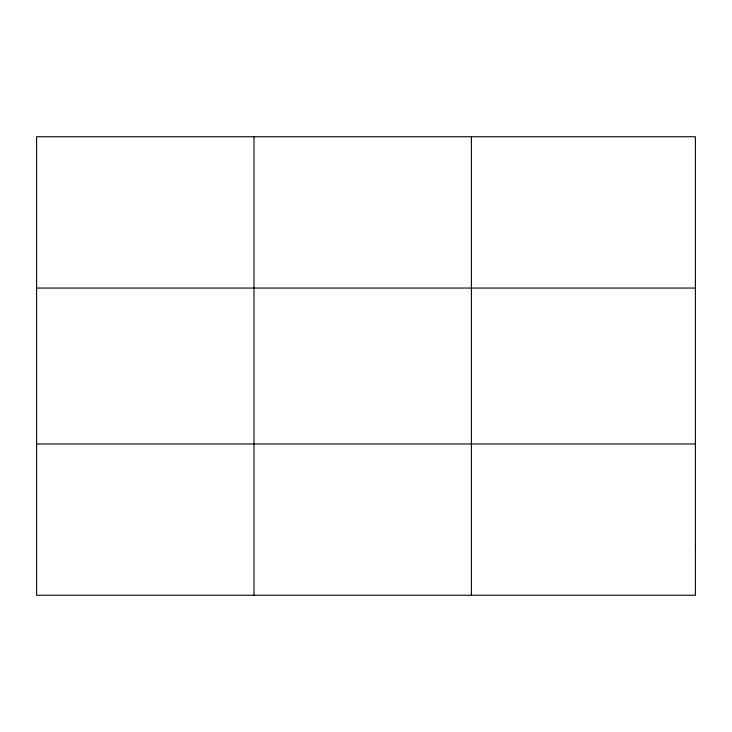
<?xml version="1.0" encoding="UTF-8"?>
<svg xmlns="http://www.w3.org/2000/svg" width="732" height="732" viewBox="0 0 732 732"><rect width="100%" height="100%" fill="white"/><g stroke="black" fill="none" stroke-linecap="round" stroke-linejoin="round"><path stroke-width="1.1" d="M254.004 595.262L254.004 136.738M471.408 595.262L471.408 136.738M36.6 288.051L695.4 288.051M36.6 443.949L695.4 443.949M695.4 544.828L695.4 595.262L36.6 595.262L36.6 136.738L695.4 136.738L695.4 544.828"/></g></svg>
